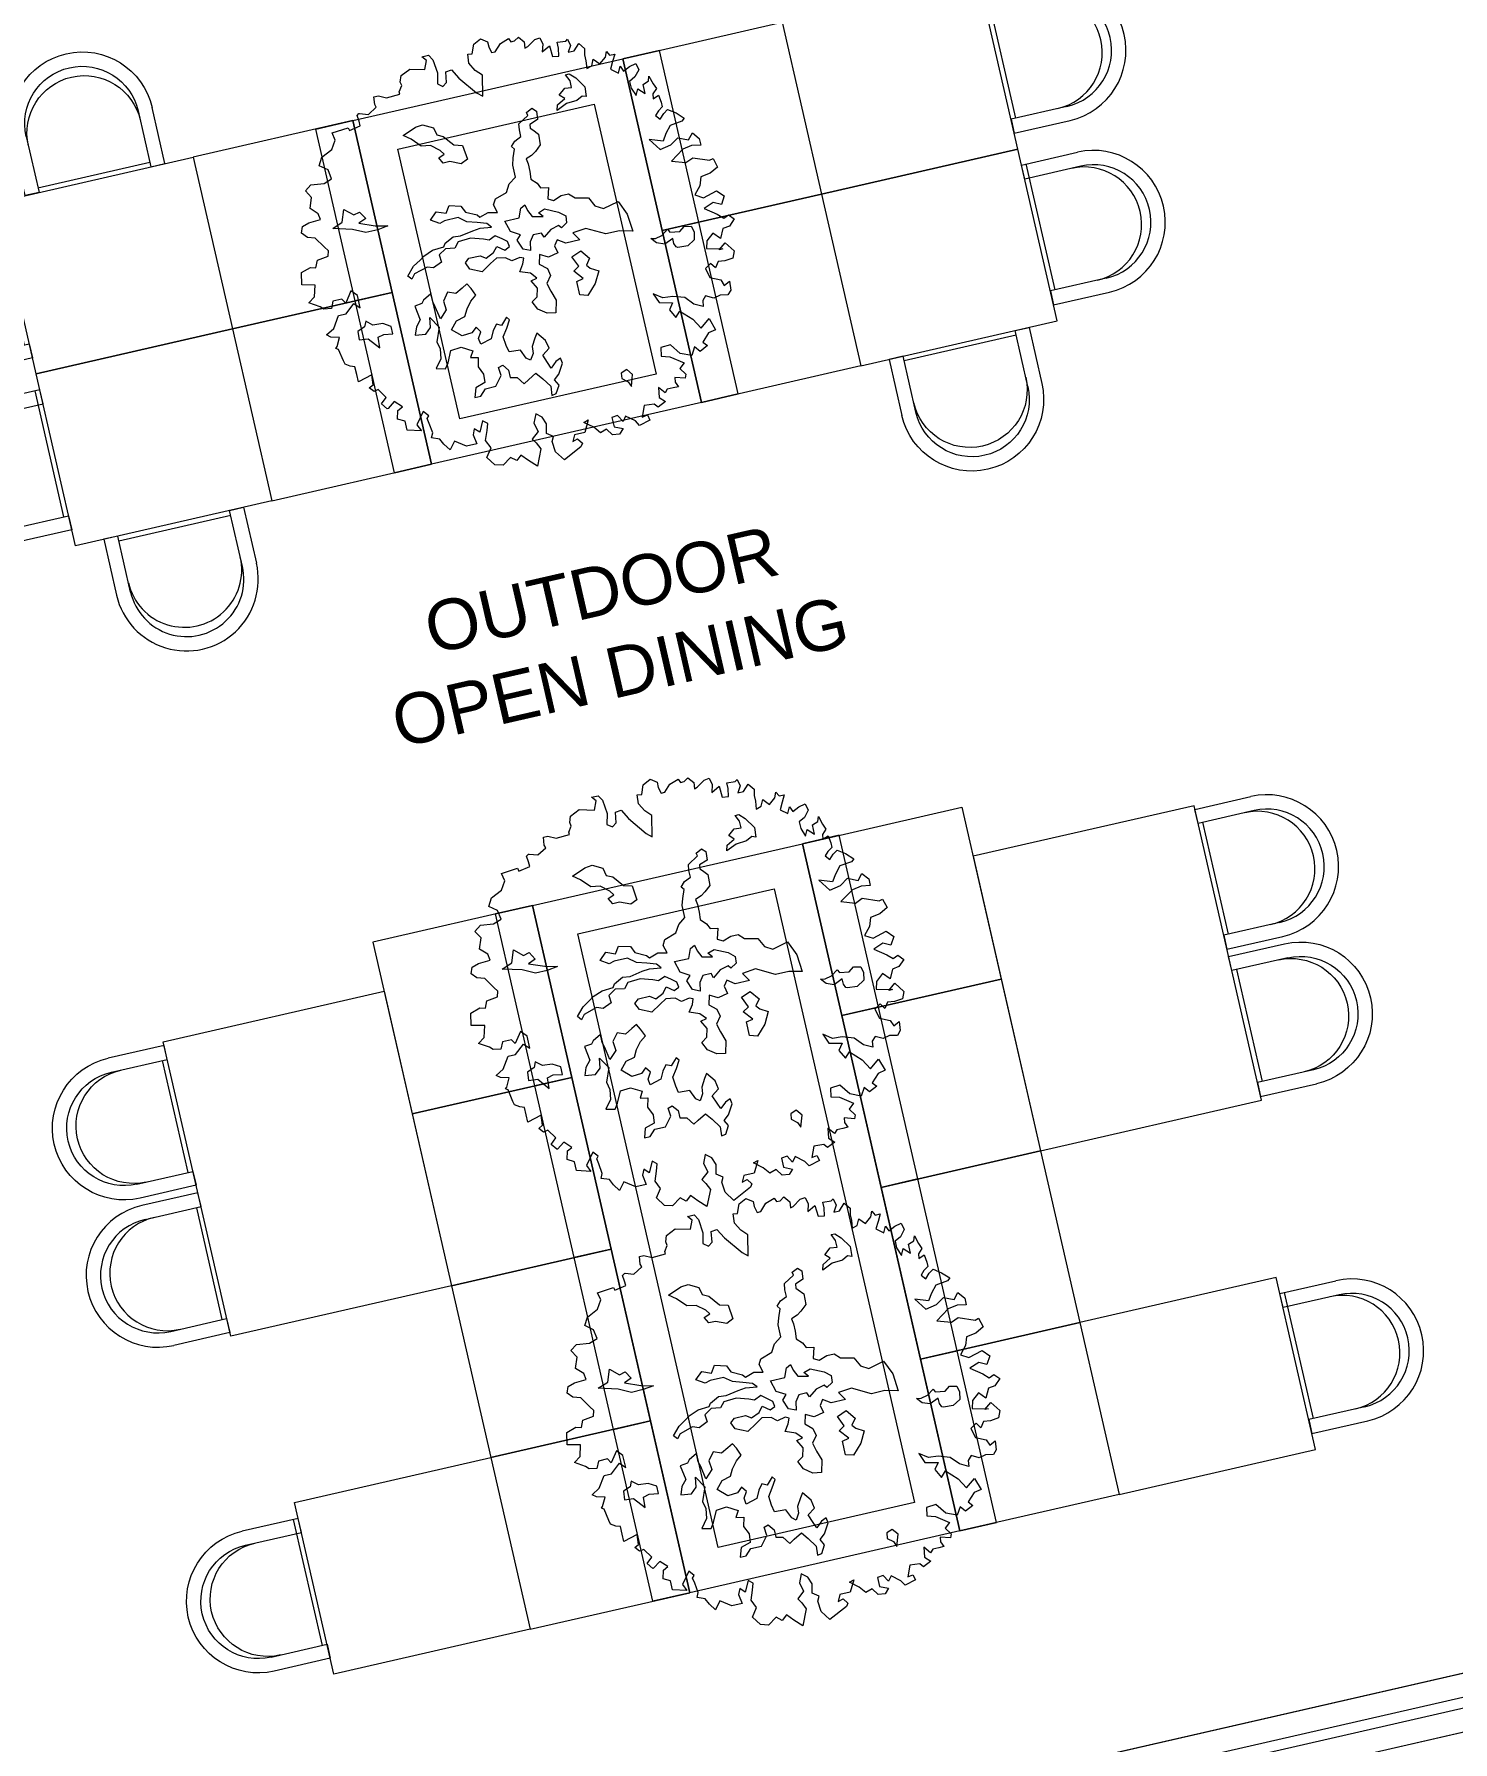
# Model space of a CAD drawing. Header units: millimetres. Extents: x 1667 to 847943, y 724 to 1832625.
# Drawn here: x 622751 to 628386, y 702376 to 709158 of the extents above; entities that cross this region are included whole.
import ezdxf

# ---------------------------------------------------------------- set-up
doc = ezdxf.new("R2010")
doc.units = ezdxf.units.MM
doc.linetypes.add('CENTER', pattern=[2, 1.25, -0.25, 0.25, -0.25])
for name, color, linetype, lineweight in [('2026-02-28_GF-SF BWP SET_MAIN BLOCK_SASANGIR RESORT$0$ELEV_09_MOFA', 37, 'Continuous', 9), ('DIMENSION_MOFA', 66, 'CENTER', 15), ('ELEV_09_MOFA', 37, 'Continuous', 9), ('ELEV_GRADE 2_MOFA', 37, 'Continuous', 9), ('FURNITURE_MOFA', 46, 'Continuous', 5), ('NEW BLOCK WORK', 126, 'Continuous', 30), ('TEXT_MOFA', 6, 'Continuous', 18), ('WINDOW FRAME_MOFA', 19, 'Continuous', 5)]:
    doc.layers.add(name, color=color, linetype=linetype, lineweight=lineweight)
doc.layers.add('TREE 2_MOFA', color=7, linetype='Continuous', lineweight=9, true_color=0x66cc00)
doc.styles.add('1-100', font='arial.ttf', dxfattribs={"height": 120})

# ---------------------------------------------------------------- blocks, each defined once
blk = doc.blocks.new('19')
at = {"layer": 'TREE 2_MOFA', "linetype": 'ByBlock'}
for points in [[(1152862.6, -49448.9), (1152907.4, -49482.3), (1152929.4, -49503.4), (1152950.5, -49494.6), (1152968.9, -49515.7), (1152944.3, -49539.4), (1152917.1, -49542.9), (1152898.6, -49579), (1152874, -49551.7), (1152844.2, -49576.4), (1152835.4, -49606.2), (1152898.6, -49622.1), (1152883.7, -49622.1), (1152913.6, -49600.1), (1152940.8, -49639.6), (1152929.4, -49666.9), (1152896, -49670.4), (1152868.8, -49666.9), (1152852.9, -49688.9), (1152838, -49666.9), (1152813.4, -49682.7), (1152823.1, -49721.4), (1152862.6, -49739.9), (1152871.4, -49764.5), (1152896, -49752.2), (1152892.5, -49788.2), (1152877.5, -49804), (1152846.8, -49797.9), (1152819.5, -49804), (1152789.7, -49788.2), (1152774.7, -49804), (1152771.2, -49827.8), (1152737.8, -49810.2), (1152707.9, -49776.8), (1152662.3, -49761), (1152622.7, -49758.3), (1152589.3, -49733.7), (1152604.3, -49773.3), (1152656.1, -49785.6), (1152637.6, -49810.2), (1152656.1, -49846.2), (1152677.2, -49825.1), (1152719.4, -49867.3), (1152744, -49909.5), (1152783.5, -49879.6), (1152798.5, -49928), (1152768.6, -49934.2), (1152737.8, -49964.9), (1152752.8, -49982.5), (1152719.4, -49998.3), (1152701.8, -49976.3), (1152683.3, -50007.1), (1152641.2, -49988.7), (1152610.4, -49946.5), (1152570.9, -49949.1), (1152564.7, -49982.5), (1152598.1, -49992.2), (1152647.3, -50028.2), (1152625.3, -50046.7), (1152643.8, -50073.9), (1152637.6, -50088.9), (1152598.1, -50076.6), (1152595.5, -50095), (1152604.3, -50116.1), (1152583.2, -50116.1), (1152558.6, -50116.1), (1152547.1, -50128.4), (1152526, -50101.2), (1152519.9, -50140.7), (1152541, -50161.8), (1152507.6, -50176.8), (1152495.3, -50161.8), (1152455.7, -50158.3), (1152437.3, -50201.4), (1152459.3, -50197.9), (1152464.5, -50219.9), (1152419.7, -50231.3), (1152407.4, -50210.2), (1152374, -50182.9), (1152359.1, -50201.4), (1152343.3, -50174.1), (1152319.5, -50176.8), (1152319.5, -50213.7), (1152352.9, -50228.7), (1152334.5, -50247.1), (1152307.2, -50243.6), (1152288.8, -50216.3), (1152261.5, -50225.1), (1152240.5, -50197.9), (1152207.1, -50170.6), (1152225.5, -50164.5), (1152200.9, -50210.2), (1152158.7, -50210.2), (1152146.4, -50234.8), (1152167.5, -50228.7), (1152182.5, -50249.8), (1152173.7, -50262.1), (1152098.1, -50298.1), (1152070.9, -50258.5), (1152067.3, -50216.3), (1152077, -50197.9), (1152052.4, -50180.3), (1152061.2, -50143.4), (1152049.8, -50113.5), (1152027.8, -50095), (1152012.9, -50128.4), (1152021.6, -50164.5), (1151991.8, -50189.1), (1152004.1, -50207.6), (1152016.4, -50234.8), (1151988.2, -50298.1), (1151958.4, -50268.2), (1151933.8, -50241), (1151912.7, -50258.5), (1151891.6, -50241), (1151855.6, -50264.7), (1151824.8, -50255.9), (1151800.2, -50219.9), (1151824.8, -50186.5), (1151809.9, -50153.1), (1151824.8, -50116.1), (1151833.6, -50088.9), (1151816, -50073.9), (1151794.9, -50116.1), (1151776.5, -50097.7), (1151766.8, -50119.6), (1151773, -50158.3), (1151730.8, -50158.3), (1151688.6, -50128.4), (1151664, -50158.3), (1151645.5, -50131.1), (1151634.1, -50107.3), (1151603.4, -50095), (1151612.1, -50076.6), (1151606.9, -50037), (1151603.4, -50015.9), (1151612.1, -50007.1), (1151594.6, -49986), (1151557.7, -50031.7), (1151570, -50059), (1151515.5, -50043.2), (1151515.5, -50007.1), (1151488.2, -49992.2), (1151497, -49958.8), (1151518.1, -49949.1), (1151490.9, -49921.8), (1151461, -49942.9), (1151457.5, -49942.9), (1151439.9, -49919.2), (1151463.6, -49898.1), (1151439.9, -49861.2), (1151421.5, -49864.7), (1151406.5, -49846.2), (1151424.1, -49837.4), (1151427.6, -49797.9), (1151369.6, -49812.8), (1151369.6, -49782.9), (1151369.6, -49752.2), (1151352, -49746), (1151333.6, -49733.7), (1151330.1, -49718.8), (1151321.3, -49670.4), (1151312.5, -49664.3), (1151318.6, -49658.1), (1151336.2, -49624.7), (1151302.8, -49615.9), (1151287.9, -49603.6), (1151321.3, -49585.1), (1151352, -49539.4), (1151381.9, -49539.4), (1151421.5, -49506), (1151442.5, -49528), (1151442.5, -49478.8), (1151421.5, -49455), (1151390.7, -49497.2), (1151379.3, -49478.8), (1151342.4, -49478.8), (1151330.1, -49506), (1151300.2, -49500.7), (1151287.9, -49488.4), (1151248.3, -49463.8), (1151275.6, -49445.4), (1151287.9, -49400.5), (1151236, -49388.2), (1151245.7, -49339.9), (1151285.2, -49327.6), (1151306.3, -49333.7), (1151318.6, -49306.5), (1151363.5, -49300.3), (1151369.6, -49279.2), (1151357.3, -49260.8), (1151330.1, -49218.6), (1151300.2, -49208.9), (1151281.7, -49187.8), (1151291.4, -49163.2), (1151318.6, -49154.4), (1151367, -49151.7), (1151363.5, -49127.1), (1151336.2, -49099.9), (1151352, -49057.7), (1151333.6, -49026.9), (1151360.8, -49008.4), (1151412.7, -49014.6), (1151446.1, -49003.2), (1151439.9, -48966.2), (1151409.2, -48942.5), (1151427.6, -48911.7), (1151473.3, -48890.6), (1151494.4, -48857.2), (1151488.2, -48826.5), (1151555, -48820.3), (1151557.7, -48832.6), (1151603.4, -48823.8), (1151603.4, -48805.4), (1151600.7, -48781.6), (1151609.5, -48775.5), (1151612.1, -48775.5), (1151645.5, -48786.9), (1151682.4, -48765.8), (1151678.9, -48754.4), (1151682.4, -48723.6), (1151700.9, -48723.6), (1151730.8, -48738.6), (1151785.3, -48735.9), (1151785.3, -48726.3), (1151800.2, -48705.2), (1151797.6, -48690.2), (1151806.3, -48665.6), (1151845.9, -48648), (1151903.9, -48663), (1151918.8, -48629.5), (1151903.9, -48611.1), (1151931.1, -48611.1), (1151943.4, -48632.2), (1151949.6, -48687.6), (1151939.9, -48729.8), (1151958.4, -48744.7), (1151976.8, -48732.4), (1151983, -48690.2), (1152006.7, -48687.6), (1152027.8, -48726.3), (1152083.2, -48799.2), (1152104.2, -48817.7), (1152121.8, -48735.9), (1152098.1, -48711.3), (1152079.6, -48677.9), (1152083.2, -48641.9), (1152100.7, -48644.5)], [(1152100.7, -48644.5), (1152115.7, -48608.5), (1152146.4, -48593.5), (1152171, -48611.1), (1152171, -48632.2), (1152177.2, -48656.8), (1152192.1, -48656.8), (1152219.4, -48629.5), (1152255.4, -48617.2), (1152261.5, -48632.2), (1152276.5, -48632.2), (1152294.9, -48620.8), (1152313.4, -48644.5), (1152309.9, -48669.1), (1152322.2, -48665.6), (1152355.6, -48644.5), (1152376.7, -48641.9), (1152382.8, -48669.1), (1152374, -48699), (1152407.4, -48681.4), (1152410, -48726.3), (1152434.7, -48729.8), (1152440.8, -48699), (1152440.8, -48675.3), (1152474.2, -48677.9), (1152483, -48671.7), (1152489.1, -48699), (1152474.2, -48723.6), (1152497.9, -48723.6), (1152522.5, -48699), (1152541, -48723.6), (1152534.8, -48748.2), (1152534.8, -48772), (1152531.3, -48802.7), (1152553.3, -48796.6), (1152564.7, -48772), (1152586.7, -48796.6), (1152613.9, -48775.5), (1152622.7, -48754.4), (1152631.5, -48772), (1152652.6, -48772), (1152637.6, -48799.2), (1152622.7, -48826.5), (1152649.9, -48848.4), (1152662.3, -48823.8), (1152671, -48844.9), (1152698.3, -48832.6), (1152725.5, -48826.5), (1152731.7, -48853.7), (1152710.6, -48878.3), (1152686, -48890.6), (1152686, -48917.9), (1152698.3, -48951.3), (1152710.6, -48926.7), (1152735.2, -48951.3), (1152735.2, -48914.4), (1152758.9, -48905.6), (1152765.1, -48887.1), (1152774.7, -48920.5), (1152783.5, -48942.5), (1152765.1, -48960.1), (1152762.4, -48978.6), (1152786.2, -48969.8), (1152789.7, -48999.7), (1152789.7, -49018.1), (1152771.2, -49030.4), (1152756.3, -49045.4), (1152771.2, -49063.8), (1152789.7, -49045.4), (1152808.1, -49033.1), (1152838, -49054.2), (1152865.2, -49081.4), (1152852.9, -49091.1), (1152804.6, -49097.2), (1152780, -49124.5), (1152762.4, -49151.7), (1152710.6, -49133.3), (1152744, -49181.6), (1152789.7, -49172.8), (1152823.1, -49151.7), (1152862.6, -49169.3), (1152883.7, -49145.6), (1152904.8, -49172.8), (1152904.8, -49200.1), (1152868.8, -49193.9), (1152831.9, -49200.1), (1152777.4, -49236.1), (1152831.9, -49254.6), (1152862.6, -49242.3), (1152925.9, -49266.9), (1152940.8, -49263.4), (1152950.5, -49300.3), (1152917.1, -49317.9), (1152877.5, -49324), (1152865.2, -49357.5), (1152838, -49388.2), (1152868.8, -49406.7), (1152925.9, -49390.9), (1152950.5, -49418.1), (1152932, -49448.9), (1152902.2, -49433.9), (1152862.6, -49448.9)]]:
    blk.add_lwpolyline(points, dxfattribs=at)
for points in [[(1152401.4, -48881.3), (1152428.7, -48859.6), (1152456.1, -48862.7), (1152456.1, -48835.3), (1152443.7, -48808.4), (1152459.2, -48808.4), (1152480.4, -48829.6), (1152507.7, -48872), (1152504.7, -48911.2), (1152489.2, -48905.5), (1152464.9, -48917.4), (1152422.6, -48920.5), (1152380.2, -48938.6), (1152386.4, -48917.4), (1152419.5, -48899.3)], [(1151815.8, -48878.2), (1151846.3, -48875.1), (1151885.5, -48896.2), (1151891.7, -48926.7), (1151916, -48938.6), (1151949.6, -48981), (1151982.6, -48990.3), (1151988.8, -49048.1), (1151961.5, -49060), (1151919.1, -49041.9), (1151891.7, -49041.9), (1151879.4, -49017.6), (1151903.6, -49008.3), (1151891.7, -48990.3), (1151858.2, -48962.9), (1151822, -48956.7), (1151788.5, -48920.5), (1151761.1, -48899.3)], [(1151655.3, -49447.9), (1151685.7, -49414.9), (1151716.2, -49396.8), (1151734.3, -49384.4), (1151773.5, -49369.4), (1151819.5, -49366.3), (1151828.2, -49353.9), (1151864.9, -49335.8), (1151894.8, -49338.9), (1151946.5, -49329.6), (1151976.9, -49326.5), (1152022.4, -49332.7), (1152007.4, -49314.7), (1151970.7, -49302.3), (1151931.5, -49290.4), (1151901, -49266.1), (1151846.3, -49266.1), (1151825.1, -49272.3), (1151792.1, -49251.1), (1151822, -49223.7), (1151858.7, -49238.7), (1151876.8, -49211.3), (1151922.2, -49223.7), (1151934.6, -49251.1), (1151976.9, -49272.3), (1151986.2, -49284.2), (1152022.4, -49272.3), (1152059, -49281.1), (1152049.7, -49248), (1152062.1, -49226.8), (1152110.7, -49211.3), (1152128.7, -49180.9), (1152159.2, -49159.7), (1152159.2, -49111.1), (1152168, -49083.8), (1152180.4, -49050.7), (1152171.1, -49038.3), (1152189.2, -49020.2), (1152216.5, -49008.3), (1152216.5, -48981), (1152219.6, -48956.7), (1152262, -48932.4), (1152259.4, -48920), (1152283.7, -48908.1), (1152298.6, -48923.1), (1152295.5, -48956.7), (1152262, -48968.6), (1152259.4, -48984.1), (1152268.2, -48992.8), (1152286.2, -49014), (1152283.7, -49056.9), (1152259.4, -49078.1), (1152240.8, -49090), (1152216.5, -49099.3), (1152219.6, -49120.4), (1152219.6, -49150.9), (1152216.5, -49180.9), (1152237.7, -49202.6), (1152247, -49223.7), (1152277.5, -49229.4), (1152265.1, -49272.3), (1152286.2, -49284.2), (1152319.8, -49272.3), (1152350.3, -49272.3), (1152371.4, -49293.5), (1152423.1, -49305.4), (1152441.1, -49342), (1152471.6, -49360.1), (1152535.1, -49345.1), (1152559.4, -49402.5), (1152565.6, -49472.7), (1152513.9, -49460.3), (1152459.2, -49460.3), (1152386.4, -49421.1), (1152332.2, -49426.8), (1152353.4, -49460.3), (1152295.5, -49460.3), (1152265.1, -49439.2), (1152250.1, -49460.3), (1152256.3, -49490.8), (1152216.5, -49499.6), (1152183.5, -49481.5), (1152174.2, -49518.2), (1152201.6, -49542.5), (1152207.7, -49572.4), (1152186.6, -49599.8), (1152195.4, -49633.4), (1152207.7, -49672.6), (1152195.4, -49721.2), (1152161.8, -49715.5), (1152128.7, -49691.2), (1152113.3, -49657.7), (1152137.5, -49642.7), (1152146.8, -49609.1), (1152128.7, -49575.5), (1152153, -49569.8), (1152131.8, -49545.6), (1152092.1, -49530.1), (1152110.7, -49502.7), (1152119.5, -49481.5), (1152104.5, -49475.3), (1152070.9, -49481.5), (1152049.7, -49463.4), (1152013.6, -49457.2), (1151986.2, -49472.7), (1151946.5, -49497), (1151901, -49475.3), (1151889.2, -49447.9), (1151907.2, -49433), (1151952.7, -49433), (1151973.8, -49447.9), (1152007.4, -49433), (1152025.5, -49411.8), (1152052.8, -49433), (1152074, -49423.7), (1152070.9, -49402.5), (1152052.8, -49387.5), (1152028.6, -49369.4), (1152001.2, -49381.3), (1151980, -49372.5), (1151931.5, -49357), (1151879.9, -49360.1), (1151861.8, -49381.3), (1151825.1, -49375.1), (1151795.2, -49393.7), (1151797.8, -49423.7), (1151761.6, -49439.2), (1151737.4, -49429.9), (1151682.6, -49445.4), (1151667.6, -49463.4)], [(1151466.8, -49132.8), (1151500.3, -49163.3), (1151524.6, -49157.1), (1151542.7, -49187.6), (1151512.2, -49199.5), (1151573.2, -49223.7), (1151621.7, -49236.1), (1151579.4, -49242.3), (1151530.8, -49242.3), (1151482.3, -49218.1), (1151406.4, -49196.9), (1151448.7, -49181.4)], [(1152137.5, -49320.9), (1152152.5, -49284.7), (1152171.1, -49275.4), (1152176.8, -49299.7), (1152189.2, -49327.1), (1152231.5, -49336.4), (1152216.5, -49318.3), (1152243.9, -49309), (1152295, -49333.3), (1152319.3, -49354.4), (1152316.7, -49381.8), (1152292.4, -49396.8), (1152283.1, -49384.9), (1152249.6, -49393.7), (1152216.5, -49418), (1152210.3, -49399.9), (1152176.8, -49399.9), (1152158.7, -49424.2), (1152152.5, -49457.7), (1152125.1, -49445.4), (1152110.2, -49406.1), (1152128.2, -49388), (1152092.1, -49366.8), (1152079.7, -49320.9)], [(1152307.4, -49518.2), (1152346.6, -49503.2), (1152374, -49539.9), (1152355.9, -49564.2), (1152367.8, -49579.1), (1152398.3, -49597.2), (1152374, -49642.7), (1152334.8, -49682.5), (1152304.3, -49673.2), (1152304.3, -49618.4), (1152331.7, -49612.7), (1152301.2, -49576), (1152325.5, -49561.1)], [(1152629.1, -49518.2), (1152647.2, -49521.3), (1152674.5, -49515.6), (1152701.9, -49497), (1152708.1, -49509.4), (1152747.3, -49515.6), (1152768.5, -49500.1), (1152795.9, -49506.3), (1152802.1, -49530.6), (1152795.9, -49561.1), (1152765.4, -49579.1), (1152726.2, -49576), (1152720, -49572.9), (1152713.8, -49558), (1152713.8, -49536.8), (1152677.6, -49551.8), (1152647.2, -49539.9)], [(1151728.1, -49536.8), (1151694.5, -49554.9), (1151685.2, -49566.7), (1151655.3, -49569.8), (1151664, -49627.7), (1151642.9, -49652), (1151631, -49682.5), (1151673.3, -49688.1), (1151697.6, -49667), (1151703.8, -49627.7), (1151731.2, -49673.2), (1151709.5, -49727.9), (1151715.7, -49758.4), (1151709.5, -49797.6), (1151682.6, -49831.2), (1151718.8, -49840), (1151733.7, -49818.8), (1151755.4, -49773.4), (1151797.8, -49770.3), (1151840.1, -49794.5), (1151825.1, -49818.8), (1151855.1, -49825), (1151846.3, -49861.2), (1151861.3, -49894.8), (1151858.2, -49928.3), (1151818.9, -49940.2), (1151806.5, -49976.9), (1151830.8, -49976.9), (1151855.1, -49952.6), (1151897.9, -49952.6), (1151927.9, -49915.9), (1151925.3, -49882.4), (1151943.4, -49876.7), (1151961.5, -49901), (1151961.5, -49930.9), (1151988.8, -49937.1), (1152010, -49967.6), (1152031.2, -49955.2), (1152064.7, -49937.1), (1152085.9, -49964.5), (1152110.2, -50001.2), (1152107.1, -50037.3), (1152125.1, -50034.2), (1152143.7, -50003.8), (1152131.3, -49979.5), (1152152.5, -49961.4), (1152176.8, -49922.1), (1152173.7, -49901), (1152152.5, -49909.7), (1152128.2, -49930.9), (1152119.5, -49906.6), (1152107.1, -49873.6), (1152137.5, -49852.4), (1152131.3, -49818.8), (1152104, -49782.7), (1152092.1, -49800.7), (1152073.5, -49831.2), (1152070.9, -49858.1), (1152055.4, -49882.4), (1152040.5, -49870.5), (1152025, -49833.8), (1151979.5, -49831.2), (1151973.8, -49803.8), (1151970.7, -49767.2), (1151991.9, -49736.7), (1152010, -49706.7), (1152000.7, -49694.3), (1151973.8, -49721.7), (1151955.3, -49712.4), (1151937.2, -49734.1), (1151922.2, -49764.1), (1151876.8, -49776.5), (1151873.7, -49752.2), (1151888.6, -49727.9), (1151873.7, -49706.7), (1151852.5, -49724.8), (1151812.7, -49727.9), (1151776.6, -49694.3), (1151804, -49663.9), (1151840.1, -49655.1), (1151855.1, -49627.7), (1151876.8, -49600.3), (1151901, -49582.2), (1151888.6, -49551.8), (1151876.8, -49530.6), (1151855.1, -49542.5), (1151825.1, -49558), (1151794.7, -49545.6), (1151770.4, -49576), (1151773.5, -49612.7), (1151743, -49642.7), (1151733.7, -49591), (1151728.1, -49569.8)], [(1151476.1, -49606.5), (1151451.8, -49585.3), (1151442.5, -49606.5), (1151412.6, -49618.4), (1151409.5, -49652), (1151445.6, -49655.1), (1151482.3, -49700.5), (1151485.4, -49658.2), (1151509.6, -49652), (1151545.8, -49658.2), (1151545.8, -49627.7), (1151515.3, -49609.6)], [(1152438, -50028), (1152419.5, -50003.8), (1152395.2, -50013.1), (1152392.1, -50034.2), (1152413.8, -50052.3), (1152422.6, -50074)]]:
    blk.add_lwpolyline(points, close=True, dxfattribs=at)
blk = doc.blocks.new('sofaseater_1')
at = {"layer": 'FURNITURE_MOFA'}
blk.add_lwpolyline([(1053427.8, -964637.6), (1053277.8, -964637.6), (1053277.8, -965337.6), (1053427.8, -965337.6)], dxfattribs=at)
for points in [[(1053277.8, -964637.6), (1053277.8, -965337.6), (1053927.8, -965337.6), (1053927.8, -964637.6)], [(1053427.8, -964637.6), (1053427.8, -965337.6), (1053277.8, -965337.6), (1053277.8, -964637.6)]]:
    blk.add_lwpolyline(points, close=True, dxfattribs=at)
blk = doc.blocks.new('2s')
at = {"layer": 'FURNITURE_MOFA'}
for p, q in [((1425685.2, -880681.8), (1425913.2, -880681.8)), ((1425685.2, -880738.8), (1425685.2, -880681.8)), ((1425685.2, -880738.8), (1425685.2, -880681.8)), ((1425704.2, -881194.8), (1425704.2, -880681.8)), ((1425913.2, -880738.8), (1425685.2, -880738.8)), ((1425913.2, -881194.8), (1425685.2, -881194.8)), ((1425685.2, -881194.8), (1425685.2, -881251.8)), ((1425685.2, -881194.8), (1425685.2, -881251.8)), ((1425685.2, -881251.8), (1425913.2, -881251.8))]:
    blk.add_line(p, q, dxfattribs=at)
blk.add_lwpolyline([(1425685.2, -880616.8), (1424885.2, -880616.8), (1424885.2, -881316.8), (1425685.2, -881316.8)], close=True, dxfattribs=at)
for centre, radius in [((1425913.2, -880966.8), 285), ((1425875.2, -880966.8), 228), ((1425913.2, -880966.8), 228)]:
    blk.add_arc(centre, radius, 270, 90, dxfattribs=at)
blk = doc.blocks.new('chair')
at = {"layer": 'FURNITURE_MOFA'}
for p, q in [((1057904.9, -962965.1), (1058132.9, -962965.1)), ((1057904.9, -963022.1), (1057904.9, -962965.1)), ((1057904.9, -963022.1), (1057904.9, -962965.1)), ((1058132.9, -963022.1), (1057904.9, -963022.1)), ((1057923.9, -963478.1), (1057923.9, -963022.1)), ((1058132.9, -963478.1), (1057904.9, -963478.1)), ((1057904.9, -963478.1), (1057904.9, -963535.1)), ((1057904.9, -963478.1), (1057904.9, -963535.1)), ((1057904.9, -963535.1), (1058132.9, -963535.1))]:
    blk.add_line(p, q, dxfattribs=at)
for centre, radius in [((1058132.9, -963250.1), 285), ((1058094.9, -963250.1), 228), ((1058132.9, -963250.1), 228)]:
    blk.add_arc(centre, radius, 270, 90, dxfattribs=at)
blk = doc.blocks.new('4S')
at = {"layer": 'FURNITURE_MOFA'}
blk.add_lwpolyline([(1424775.5, -1027580.4), (1423575.5, -1027580.4), (1423575.5, -1028480.4), (1424775.5, -1028480.4)], close=True, dxfattribs=at)
at = {"layer": 'NEW BLOCK WORK', "rotation": 90.00000012159224}
blk.add_blockref('chair', (460625.4, -2085485.4), dxfattribs=at)
at = {"layer": 'NEW BLOCK WORK', "xscale": -1, "rotation": 269.9999998784078}
blk.add_blockref('chair', (2387725.5, -2085485.4), dxfattribs=at)
blk = doc.blocks.new('A$C46c28bc2')
at = {"layer": 'ELEV_GRADE 2_MOFA'}
blk.add_lwpolyline([(-135.7, 75), (-135.7, 132.5), (-94.3, 132.5), (-94.3, 75)], close=True, dxfattribs=at)
at = {"layer": 'WINDOW FRAME_MOFA'}
for p, q in [((0, 1925), (-230, 2000)), ((-230, 1925), (0, 2000)), ((0, 0), (-230, 75)), ((-230, 0), (0, 75))]:
    blk.add_line(p, q, dxfattribs=at)
for points in [[(0, 0), (0, 2000), (-230, 2000), (-230, 0)], [(0, 1925), (-230, 1925), (-230, 2000), (0, 2000)], [(-135.7, 1867.5), (-135.7, 1925), (-94.3, 1925), (-94.3, 1867.5)], [(0, 0), (-230, 0), (-230, 75), (0, 75)]]:
    blk.add_lwpolyline(points, close=True, dxfattribs=at)
blk.add_lwpolyline([(-94.3, 1925), (-94.3, 132.5), (-135.7, 132.5), (-135.7, 1925)], dxfattribs=at)
blk = doc.blocks.new('ff')
at = {"layer": '2026-02-28_GF-SF BWP SET_MAIN BLOCK_SASANGIR RESORT$0$ELEV_09_MOFA', "transparency": 33554559}
blk.add_lwpolyline([(60920, -22225), (20559.997, -22225), (20559.997, -21995), (60770, -21995), (60770, -18255), (60920, -18255), (60920, -22225)], dxfattribs=at)
at = {"layer": 'ELEV_09_MOFA', "transparency": 33554559}
blk.add_lwpolyline([(60919.999, -22225), (20559.996, -22225), (20559.996, -21995), (60769.999, -21995), (60769.999, -18255), (60919.999, -18255), (60919.999, -22225)], dxfattribs=at)
at = {"layer": 'FURNITURE_MOFA'}
for points in [[(25549.999, -16400.987), (24449.999, -16400.987), (24449.999, -15000.987), (25549.999, -15000.987)], [(25399.999, -16250.987), (24599.999, -16250.987), (24599.999, -15150.987), (25399.999, -15150.987)], [(25549.999, -20998.987), (24449.999, -20998.987), (24449.999, -18198.987), (25549.999, -18198.987)], [(25399.999, -20848.987), (24599.999, -20848.987), (24599.999, -18348.987), (25399.999, -18348.987)]]:
    blk.add_lwpolyline(points, close=True, dxfattribs=at)
at = {"layer": 'DIMENSION_MOFA', "color": 4, "xscale": -1, "rotation": 89.99999999999994}
blk.add_blockref('A$C46c28bc2', (27577.499, -22224.997), dxfattribs=at)
at = {"layer": 'FURNITURE_MOFA', "xscale": -1}
for p in [(1448685.166, 865615.862), (1448685.166, 864915.862), (1448685.166, 860317.862)]:
    blk.add_blockref('2s', p, dxfattribs=at)
at = {"layer": 'FURNITURE_MOFA'}
for name, p, rotation in [('2s', (-1398685.167, 865615.862), 360), ('2s', (-1398685.167, 864915.862), 360), ('4S', (1054680.432, 1405176.47), 270), ('2s', (-1398685.167, 860317.862), 360)]:
    blk.add_blockref(name, p, dxfattribs=dict(at, rotation=rotation))
at = {"layer": 'FURNITURE_MOFA', "xscale": -1, "rotation": 89.99999999999994}
blk.add_blockref('4S', (-1004680.433, 1405176.47), dxfattribs=at)
at = {"layer": 'NEW BLOCK WORK', "xscale": -1}
for name, p, rotation in [('chair', (986650.057, -1072905.915), 269.9999998783242), ('sofaseater_1', (-1027727.783, -980338.61), 179.9999999999999), ('sofaseater_1', (-1027727.783, -981038.61), 179.9999999999999), ('chair', (-936650.059, 1041503.94), 89.99999987832388), ('sofaseater_1', (-1027727.783, -983536.61), 179.9999999999999), ('sofaseater_1', (-1027727.783, -984236.61), 179.9999999999999), ('sofaseater_1', (-1027727.783, -984936.61), 179.9999999999999), ('sofaseater_1', (-1027727.783, -985636.61), 179.9999999999999)]:
    blk.add_blockref(name, p, dxfattribs=dict(at, rotation=rotation))
at = {"layer": 'NEW BLOCK WORK'}
for name, p, rotation in [('sofaseater_1', (1077727.782, -980338.61), 179.9999999999999), ('sofaseater_1', (1077727.782, -981038.61), 179.9999999999999), ('chair', (986650.057, 1041503.94), 270.0000001216758), ('sofaseater_1', (1077727.782, -983536.61), 179.9999999999999), ('sofaseater_1', (1077727.782, -984236.61), 179.9999999999999), ('sofaseater_1', (1077727.782, -984936.61), 179.9999999999999), ('sofaseater_1', (1077727.782, -985636.61), 179.9999999999999)]:
    blk.add_blockref(name, p, dxfattribs=dict(at, rotation=rotation))
at = {"layer": 'TREE 2_MOFA', "rotation": 360}
for p in [(-1127129.243, 33796.081), (-1127129.243, 30778.946), (-1127129.243, 29070.901)]:
    blk.add_blockref('19', p, dxfattribs=at)
at = {"layer": 'TEXT_MOFA', "insert": (24000.886, -16937.452), "char_height": 200, "width": 1991.93098, "attachment_point": 1, "style": '1-100'}
blk.add_mtext('\\pxqc;OUTDOOR OPEN DINING', dxfattribs=at)

msp = doc.modelspace()

# ---------------------------------------------------------------- block references
at = {"layer": 'DIMENSION_MOFA', "rotation": 12.89632932256583}
msp.add_blockref('ff', (596835.137, 717980.215), dxfattribs=at)

doc.saveas('drawing.dxf')
